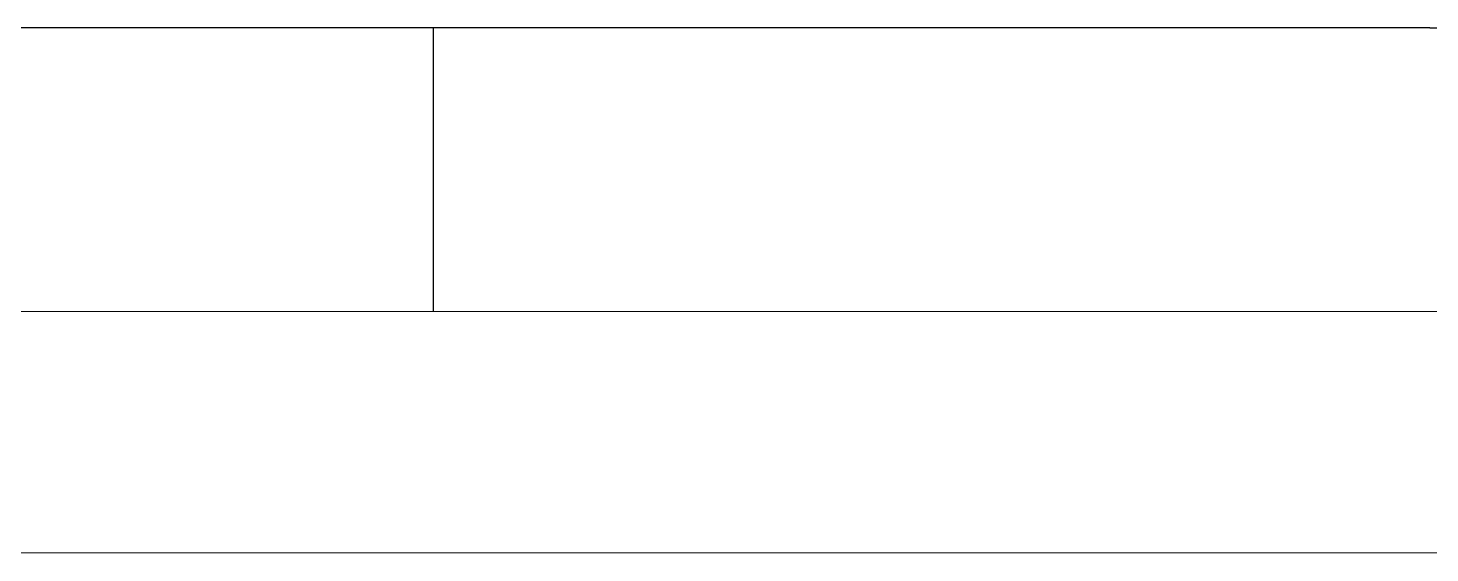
# Model space of a CAD drawing. Header units: millimetres. Extents: x 0 to 100323, y 0 to 59400.
# Drawn here: x 72956 to 74291, y 44945 to 45445 of the extents above; entities that cross this region are included whole.
import ezdxf

# ---------------------------------------------------------------- set-up
doc = ezdxf.new("R2010")
doc.units = ezdxf.units.MM
doc.header["$LTSCALE"] = 100
doc.layers.add('P_Condensate (CS)', color=40, linetype='Continuous', lineweight=18, true_color=0xffbf00)
doc.layers.add('Visible', color=7, linetype='Continuous', lineweight=25)

msp = doc.modelspace()

# ---------------------------------------------------------------- linework, layer by layer
at = {"layer": 'P_Condensate (CS)'}
for p, q in [((78387.2, 45175.5), (72129.4, 45175.5)), ((72129.4, 44945.5), (78447.7, 44945.5))]:
    msp.add_line(p, q, dxfattribs=at)
at = {"layer": 'Visible'}
for p, q in [((74290.8, 45445.5), (72129.4, 45445.5)), ((73341.6, 45445.5), (73341.6, 45175.5)), ((74290.8, 45445.5), (78054.4, 45445.5)), ((74290.8, 45445.5), (78054.4, 45445.5))]:
    msp.add_line(p, q, dxfattribs=at)

doc.saveas('drawing.dxf')
